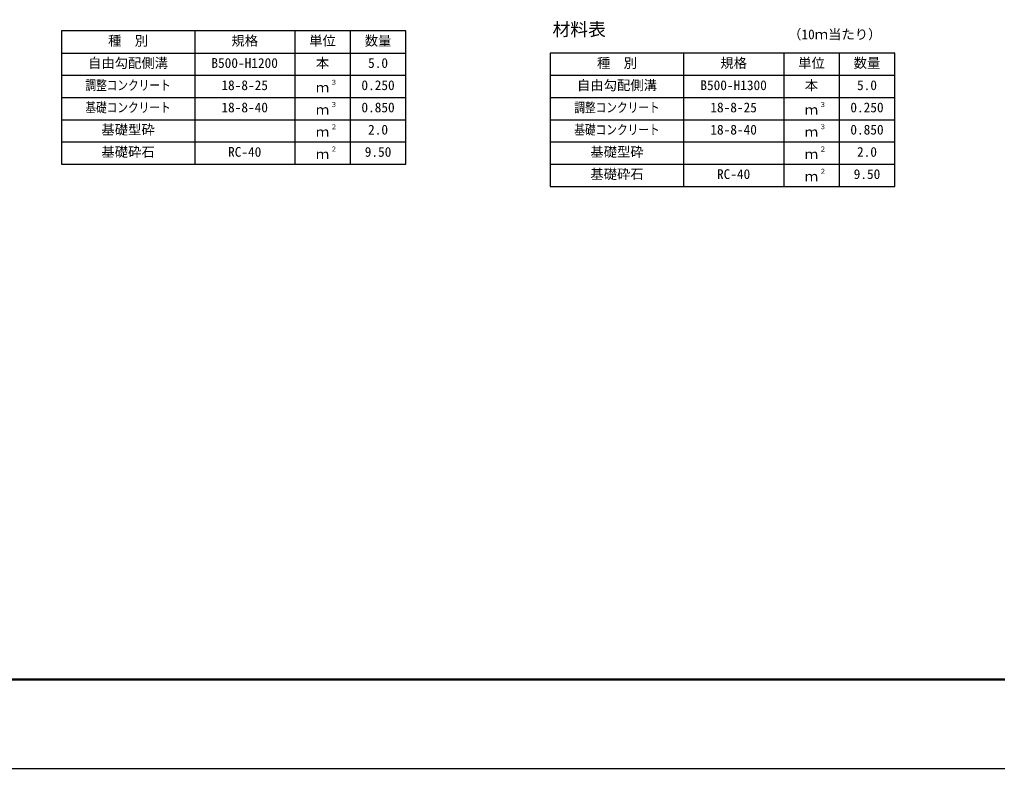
# Model space of a CAD drawing. Units: millimetres, scale not verified. Extents: x -16800 to 16800, y -5940 to 5940.
# Drawn here: x 3037 to 7437, y -5940 to -2571 of the extents above; entities that cross this region are included whole.
import ezdxf
from ezdxf.enums import TextEntityAlignment as Align

# ---------------------------------------------------------------- set-up
doc = ezdxf.new("R2010")
doc.units = ezdxf.units.MM
doc.header["$LTSCALE"] = 20
for name, color, linetype, lineweight in [('0-1_Defpoints', 5, 'Continuous', 25), ('0-3_HYO', 3, 'Continuous', 25), ('0-4_HYO2', 4, 'Continuous', 25), ('0-6_TXT', 7, 'Continuous', 25), ('0-7_WAKU', 3, 'Continuous', 25)]:
    doc.layers.add(name, color=color, linetype=linetype, lineweight=lineweight)
doc.styles.add('ＭＳ ゴシック', font='')
doc.styles.get('ＭＳ ゴシック').set_extended_font_data('MS Gothic')

msp = doc.modelspace()

# ---------------------------------------------------------------- linework, layer by layer
at = {"layer": '0-1_Defpoints'}
msp.add_lwpolyline([(0, -5940), (16800, -5940), (16800, 5940), (0, 5940)], close=True, dxfattribs=at)
at = {"layer": '0-3_HYO'}
for p, q in [((3825, -2621.12), (3825, -3221.12)), ((4275, -2621.12), (4275, -3221.12)), ((4525, -2621.12), (4525, -3221.12)), ((3225, -2721.12), (4775, -2721.12)), ((6025, -2721.12), (6025, -3321.12)), ((6475, -2721.12), (6475, -3321.12)), ((6725, -2721.12), (6725, -3321.12)), ((5425, -2821.12), (6975, -2821.12))]:
    msp.add_line(p, q, dxfattribs=at)
for points in [[(3225, -3221.12), (4775, -3221.12), (4775, -2621.12), (3225, -2621.12)], [(5425, -3321.12), (6975, -3321.12), (6975, -2721.12), (5425, -2721.12)]]:
    msp.add_lwpolyline(points, close=True, dxfattribs=at)
at = {"layer": '0-4_HYO2'}
for p, q in [((3225, -2821.12), (4775, -2821.12)), ((3225, -2921.12), (4775, -2921.12)), ((5425, -2921.12), (6975, -2921.12)), ((3225, -3021.12), (4775, -3021.12)), ((5425, -3021.12), (6975, -3021.12)), ((3225, -3121.12), (4775, -3121.12)), ((5425, -3121.12), (6975, -3121.12)), ((5425, -3221.12), (6975, -3221.12))]:
    msp.add_line(p, q, dxfattribs=at)
at = {"layer": '0-7_WAKU', "lineweight": 50}
msp.add_lwpolyline([(400, -5540), (16400, -5540), (16400, 5540), (400, 5540)], close=True, dxfattribs=at)

# ---------------------------------------------------------------- texts
at = {"layer": '0-6_TXT', "style": 'ＭＳ ゴシック'}
for s, height, p in [('材料表', 58.65, (5435, -2661.12)), ('種\u3000別', 43.99, (3435, -2701.12)), ('規格', 43.99, (3990, -2701.12)), ('単位', 43.99, (4340, -2701.12)), ('数量', 43.99, (4590, -2701.12)), ('（10ｍ当たり）', 43.99, (6495, -2672.13)), ('自由勾配側溝', 43.99, (3345, -2801.12)), ('B500-H1200', 43.99, (3900, -2801.12)), ('本', 43.99, (4370, -2801.12)), ('5.0', 43.99, (4605, -2801.12)), ('種\u3000別', 43.99, (5635, -2801.12)), ('規格', 43.99, (6190, -2801.12)), ('単位', 43.99, (6540, -2801.12)), ('数量', 43.99, (6790, -2801.12)), ('18-8-25', 43.99, (3945, -2901.12)), ('３', 21.99, (4435.54, -2870.75)), ('0.250', 43.99, (4575, -2901.12)), ('自由勾配側溝', 43.99, (5545, -2901.12)), ('B500-H1300', 43.99, (6100, -2901.12)), ('本', 43.99, (6570, -2901.12)), ('5.0', 43.99, (6805, -2901.12)), ('ｍ', 43.99, (4370, -2911.12)), ('18-8-40', 43.99, (3945, -3001.12)), ('３', 21.99, (4435.54, -2970.75)), ('0.850', 43.99, (4575, -3001.12)), ('18-8-25', 43.99, (6145, -3001.12)), ('３', 21.99, (6635.54, -2970.76)), ('0.250', 43.99, (6775, -3001.12)), ('ｍ', 43.99, (4370, -3011.12)), ('ｍ', 43.99, (6570, -3011.12)), ('基礎型砕', 43.99, (3405, -3101.12)), ('ｍ', 43.99, (4370, -3111.12)), ('２', 21.99, (4435.54, -3070.75)), ('2.0', 43.99, (4605, -3101.12)), ('18-8-40', 43.99, (6145, -3101.12)), ('ｍ', 43.99, (6570, -3111.12)), ('３', 21.99, (6635.54, -3070.76)), ('0.850', 43.99, (6775, -3101.12)), ('基礎砕石', 43.99, (3405, -3201.12)), ('RC-40', 43.99, (3975, -3201.12)), ('ｍ', 43.99, (4370, -3211.12)), ('２', 21.99, (4435.54, -3170.75)), ('9.50', 43.99, (4590, -3201.12)), ('基礎型砕', 43.99, (5605, -3201.12)), ('ｍ', 43.99, (6570, -3211.12)), ('２', 21.99, (6635.54, -3170.76)), ('2.0', 43.99, (6805, -3201.12)), ('基礎砕石', 43.99, (5605, -3301.12)), ('RC-40', 43.99, (6175, -3301.12)), ('２', 21.99, (6635.54, -3270.76)), ('9.50', 43.99, (6790, -3301.12)), ('ｍ', 43.99, (6570, -3311.12))]:
    msp.add_text(s, height=height, dxfattribs=at).set_placement(p, align=Align.BOTTOM_LEFT)
at = {"layer": '0-6_TXT', "style": 'ＭＳ ゴシック', "width": 0.8}
for s, p in [('調整コンクリート', (3333, -2901.12)), ('基礎コンクリート', (3333, -3001.12)), ('調整コンクリート', (5533, -3001.12)), ('基礎コンクリート', (5533, -3101.12))]:
    msp.add_text(s, height=43.99, dxfattribs=at).set_placement(p, align=Align.BOTTOM_LEFT)

doc.saveas('drawing.dxf')
